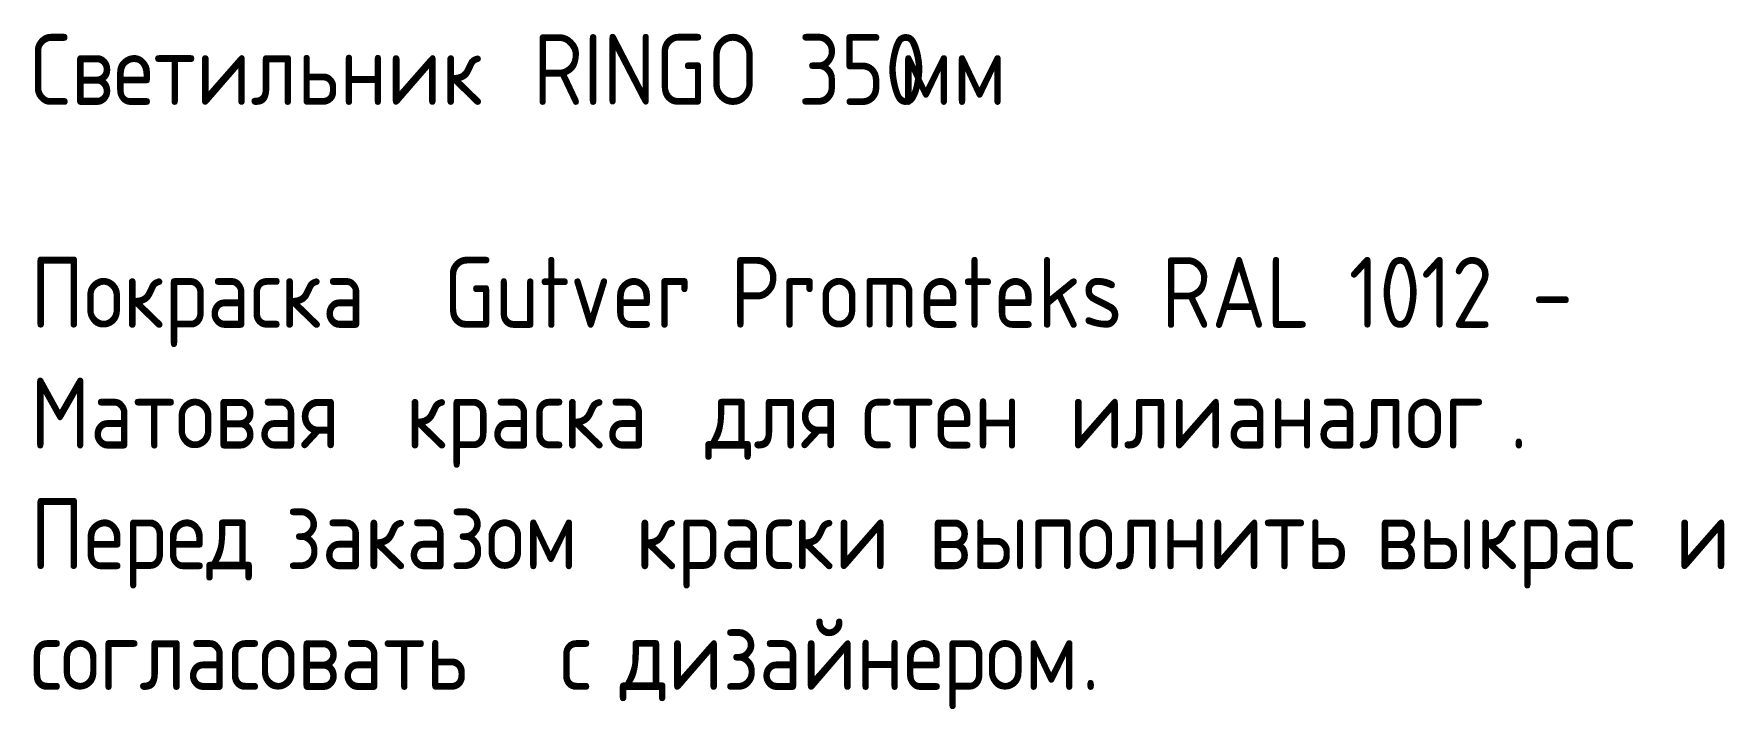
# Model space of a CAD drawing. Header units: millimetres. Extents: x 81469 to 281789, y -8553 to 29000.
# Drawn here: x 280835 to 281789, y 2397 to 2778 of the extents above; entities that cross this region are included whole.
import ezdxf

# ---------------------------------------------------------------- set-up
doc = ezdxf.new("R2010")
doc.units = ezdxf.units.MM
doc.layers.add('G-ANNO-TEXT', color=7, linetype='Continuous', lineweight=9)
doc.styles.add('GOST Common_5', font='GOST_Common.ttf', dxfattribs={"width": 0.9, "height": 40})

msp = doc.modelspace()

# ---------------------------------------------------------------- texts
at = {"layer": 'G-ANNO-TEXT', "char_height": 40, "attachment_point": 1, "style": 'GOST Common_5'}
for s, insert, width in [('Светильник', (280833.01, 2777.9), 317.4683), (' RINGO 350', (281094.95, 2777.9), 277.0632), ('мм', (281323.55, 2777.9), 70.7088), ('Покраска', (280833.01, 2652.07), 256.1392), (' Gutver Prometeks RAL 1012 - ', (281044.35, 2652.07), 795.1137), ('Матовая', (280833.01, 2583.94), 241.7088), ('\\fGOST Common|b0|i0|c204|p34|;\\W.9; ', (281032.44, 2583.94), 15.1519), ('\\fGOST Common|b0|i0|c204|p34|;\\W.9; ', (281201.51, 2583.94), 15.1519), ('\\fGOST Common|b0|i0|c204|p34|;\\W.9; ', (281289.62, 2583.94), 15.1519), ('\\fGOST Common|b0|i0|c204|p34|;\\W.9; ', (281406.89, 2583.94), 15.1519), ('\\fGOST Common|b0|i0|c204|p34|;\\W.9; ', (281495.6, 2583.94), 15.1519), ('краска', (281044.94, 2583.94), 189.7594), ('для', (281214.01, 2583.94), 91.6329), ('стен', (281302.12, 2583.94), 126.9873), ('или', (281419.4, 2583.94), 92.3544), ('аналог', (281508.1, 2583.94), 194.0885), ('. ', (281668.24, 2583.94), 28.1392), ('Перед', (280833.01, 2515.81), 159.4556), ('\\fGOST Common|b0|i0|c204|p34|;\\W.9; ', (280964.58, 2515.81), 15.1519), ('заказом', (280977.08, 2515.81), 224.3923), ('\\fGOST Common|b0|i0|c204|p34|;\\W.9; ', (281162.22, 2515.81), 15.1519), ('\\fGOST Common|b0|i0|c204|p34|;\\W.9; ', (281327.72, 2515.81), 15.1519), ('\\fGOST Common|b0|i0|c204|p34|;\\W.9; ', (281580.13, 2515.81), 15.1519), ('\\fGOST Common|b0|i0|c204|p34|;\\W.9; ', (281749.2, 2515.81), 15.1519), ('\\fGOST Common|b0|i0|c204|p34|;\\W.9; ', (281787.3, 2515.81), 15.1519), ('краски', (281174.72, 2515.81), 185.4303), ('выполнить', (281340.22, 2515.81), 290.7721), ('выкрас', (281592.63, 2515.81), 189.7594), ('\\fGOST Common|b0|i0|c204|p34|;\\W.9;и', (281761.7, 2515.81), 31.0253), ('\\fGOST Common|b0|i0|c204|p34|;\\W.9; ', (281119.36, 2447.68), 15.1519), ('\\fGOST Common|b0|i0|c204|p34|;\\W.9; ', (281153.29, 2447.68), 15.1519), ('дизайнером', (281165.79, 2447.68), 316.0252), ('согласовать', (280833.01, 2447.68), 347.0505), ('\\fGOST Common|b0|i0|c204|p34|;\\W.9;с', (281131.86, 2447.68), 25.9747), ('\\fGOST Common|b0|i0|c204|p34|;\\W.9;.', (281426.54, 2447.68), 12.9873)]:
    msp.add_mtext(s, dxfattribs=dict(at, insert=insert, width=width))

doc.saveas('drawing.dxf')
